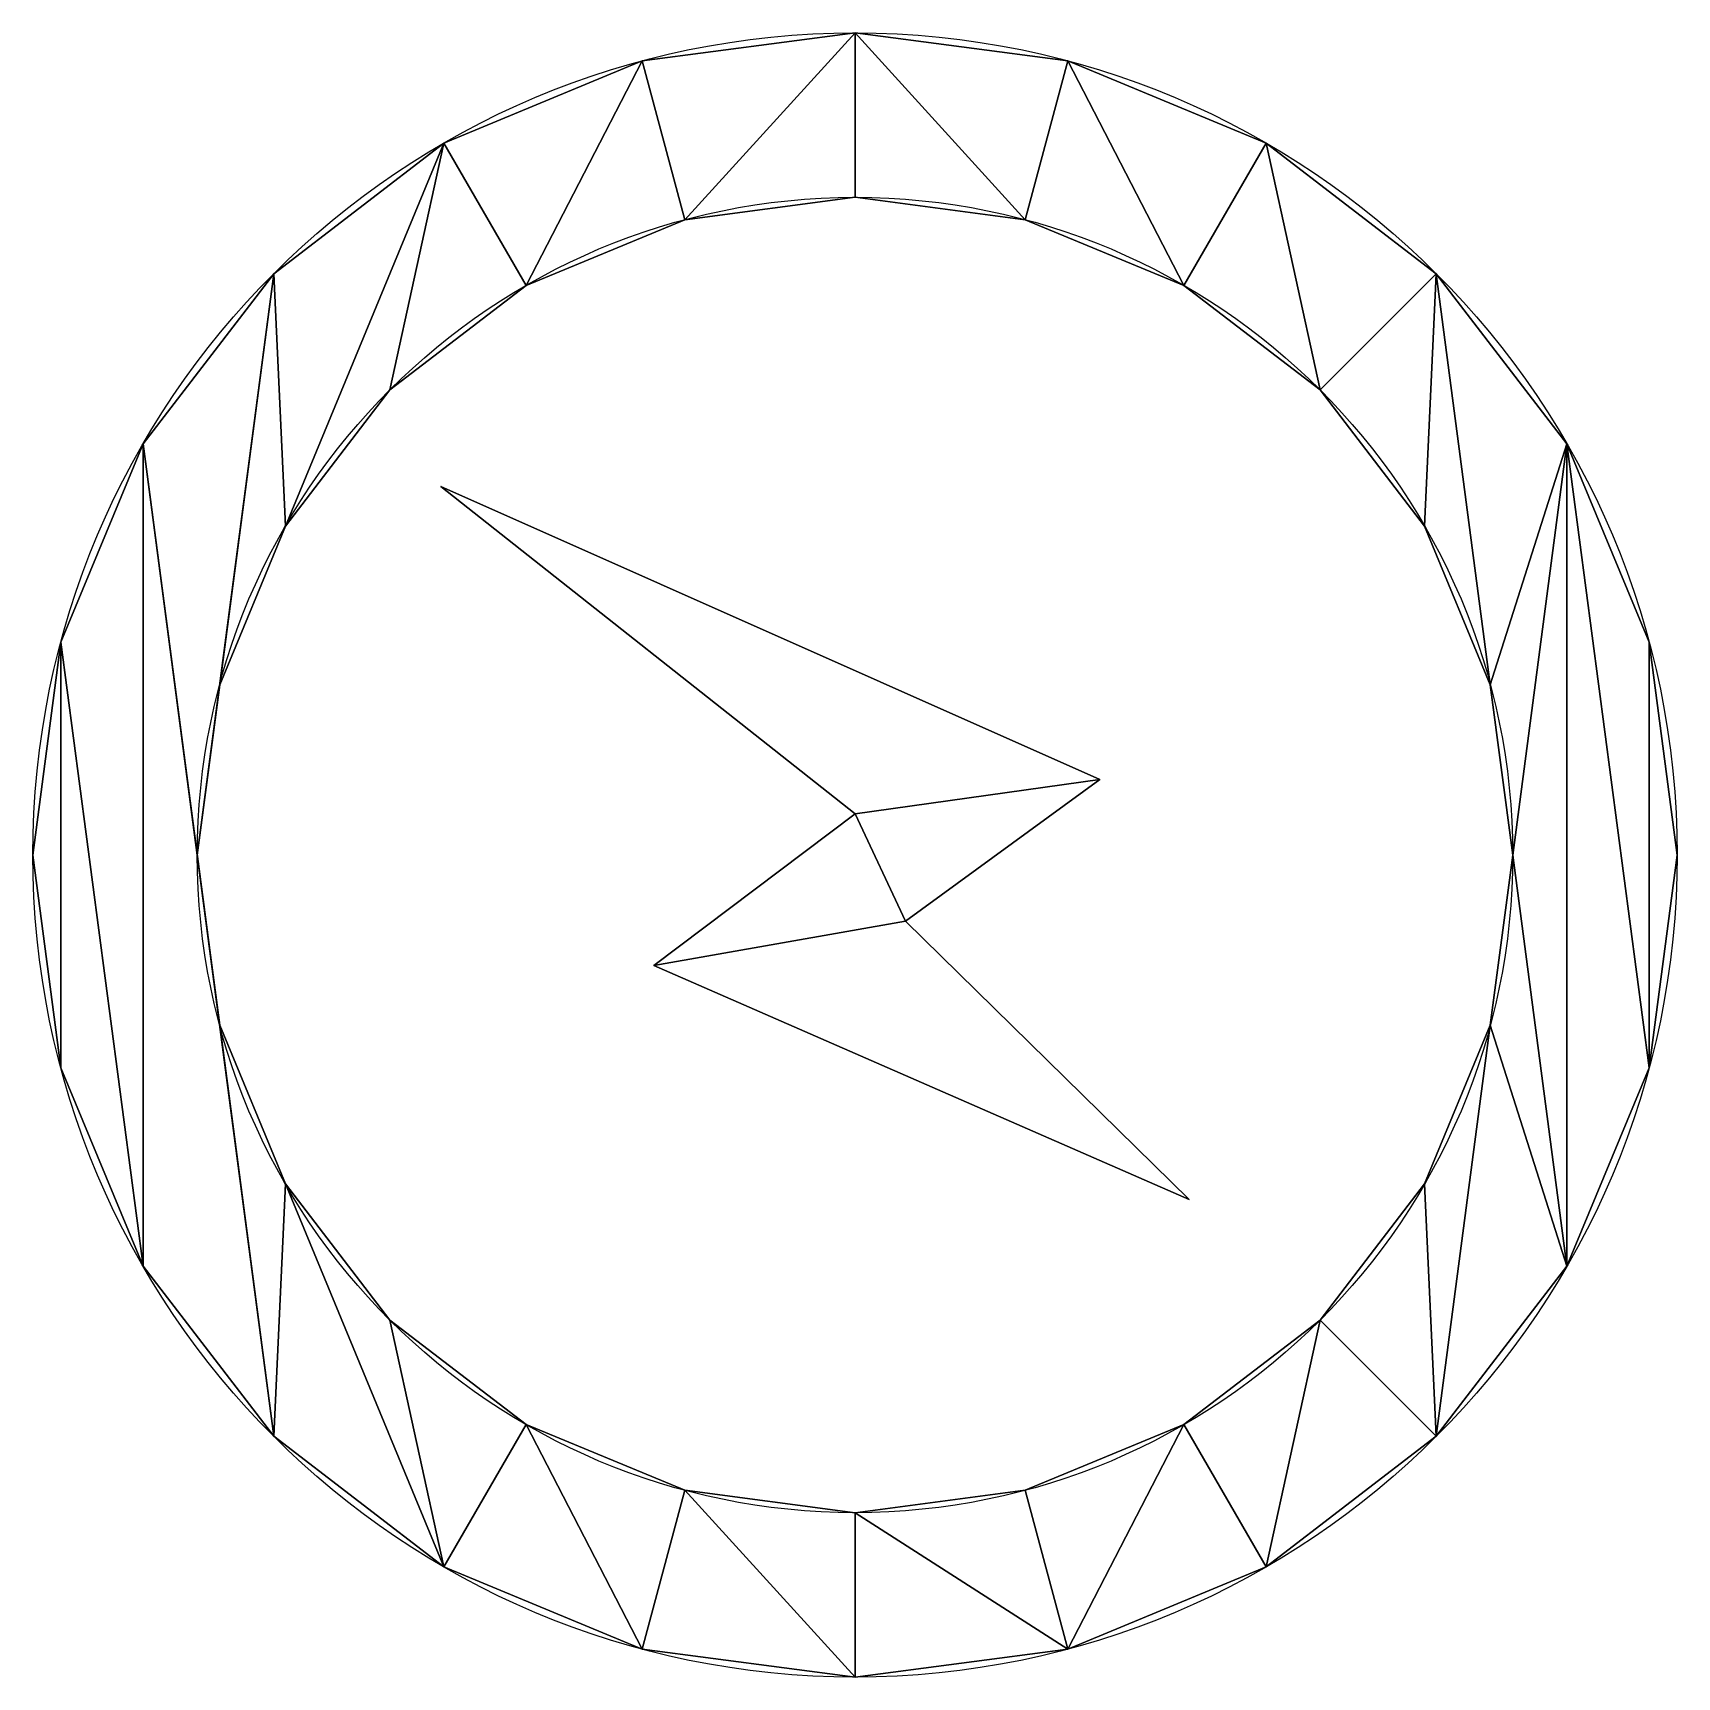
# Model space of a CAD drawing. Extents: x -2 to 2, y -2 to 2.
import ezdxf

# ---------------------------------------------------------------- set-up
doc = ezdxf.new("R2010")
doc.units = 0
doc.layers.get('0').update_dxf_attribs({"color": 13, "linetype": 'CONTINUOUS'})

msp = doc.modelspace()

# ---------------------------------------------------------------- linework, layer by layer
for p, q in [((0, 2), (0, 2, 0.3)), ((-0.5176, 1.9319), (-0.5176, 1.9319, 0.3)), ((0.5176, 1.9319), (0.5176, 1.9319, 0.3)), ((-1, 1.7321), (-1, 1.7321, 0.3)), ((1, 1.7321), (1, 1.7321, 0.3)), ((0, 1.6), (0, 1.6, 0.3)), ((-0.4141, 1.5455), (-0.4141, 1.5455, 0.3)), ((0.4141, 1.5455), (0.4141, 1.5455, 0.3)), ((-1.4142, 1.4142), (-1.4142, 1.4142, 0.3)), ((1.4142, 1.4142), (1.4142, 1.4142, 0.3)), ((-0.8, 1.3856), (-0.8, 1.3856, 0.3)), ((0.8, 1.3856), (0.8, 1.3856, 0.3)), ((-1.1314, 1.1314), (-1.1314, 1.1314, 0.3)), ((1.1314, 1.1314), (1.1314, 1.1314, 0.3)), ((-1.7321, 1), (-1.7321, 1, 0.3)), ((1.7321, 1), (1.7321, 1, 0.3)), ((0.596, 0.1833), (-1.0072, 0.8966)), ((-1.0072, 0.8966), (0, 0.1)), ((0.596, 0.1833, 0.3), (-1.0072, 0.8966, 0.3)), ((-1.0072, 0.8966, 0.3), (0, 0.1, 0.3)), ((-1.0072, 0.8966), (-1.0072, 0.8966, 0.3)), ((-1.3856, 0.8), (-1.3856, 0.8, 0.3)), ((1.3856, 0.8), (1.3856, 0.8, 0.3)), ((-1.9319, 0.5176), (-1.9319, 0.5176, 0.3)), ((1.9319, 0.5176), (1.9319, 0.5176, 0.3)), ((-1.5455, 0.4141), (-1.5455, 0.4141, 0.3)), ((1.5455, 0.4141), (1.5455, 0.4141, 0.3)), ((0.1231, -0.1609), (0.596, 0.1833)), ((0.1231, -0.1609, 0.3), (0.596, 0.1833, 0.3)), ((0.596, 0.1833), (0.596, 0.1833, 0.3)), ((0, 0.1), (-0.4896, -0.2685)), ((0, 0.1, 0.3), (-0.4896, -0.2685, 0.3)), ((0, 0.1), (0, 0.1, 0.3)), ((-2, 0), (-2, 0, 0.3)), ((-1.6, 0), (-1.6, 0, 0.3)), ((1.6, 0), (1.6, 0, 0.3)), ((2, 0), (2, 0, 0.3)), ((0.8129, -0.8377), (0.1231, -0.1609)), ((0.8129, -0.8377, 0.3), (0.1231, -0.1609, 0.3)), ((0.1231, -0.1609), (0.1231, -0.1609, 0.3)), ((-0.4896, -0.2685), (0.8129, -0.8377)), ((-0.4896, -0.2685, 0.3), (0.8129, -0.8377, 0.3)), ((-0.4896, -0.2685), (-0.4896, -0.2685, 0.3)), ((-1.5455, -0.4141), (-1.5455, -0.4141, 0.3)), ((1.5455, -0.4141), (1.5455, -0.4141, 0.3)), ((-1.9319, -0.5176), (-1.9319, -0.5176, 0.3)), ((1.9319, -0.5176), (1.9319, -0.5176, 0.3)), ((-1.3856, -0.8), (-1.3856, -0.8, 0.3)), ((0.8129, -0.8377), (0.8129, -0.8377, 0.3)), ((1.3856, -0.8), (1.3856, -0.8, 0.3)), ((-1.7321, -1), (-1.7321, -1, 0.3)), ((1.7321, -1), (1.7321, -1, 0.3)), ((-1.1314, -1.1314), (-1.1314, -1.1314, 0.3)), ((1.1314, -1.1314), (1.1314, -1.1314, 0.3)), ((-0.8, -1.3856), (-0.8, -1.3856, 0.3)), ((0.8, -1.3856), (0.8, -1.3856, 0.3)), ((-1.4142, -1.4142), (-1.4142, -1.4142, 0.3)), ((1.4142, -1.4142), (1.4142, -1.4142, 0.3)), ((-0.4141, -1.5455), (-0.4141, -1.5455, 0.3)), ((0.4141, -1.5455), (0.4141, -1.5455, 0.3)), ((0, -1.6), (0, -1.6, 0.3)), ((-1, -1.7321), (-1, -1.7321, 0.3)), ((1, -1.7321), (1, -1.7321, 0.3)), ((-0.5176, -1.9319), (-0.5176, -1.9319, 0.3)), ((0.5176, -1.9319), (0.5176, -1.9319, 0.3)), ((0, -2), (0, -2, 0.3))]:
    msp.add_line(p, q)
for centre, radius in [((0, 0), 2), ((0, 0, 0.3), 2), ((0, 0), 1.6), ((0, 0, 0.3), 1.6)]:
    msp.add_circle(centre, radius)

# ---------------------------------------------------------------- meshes
mesh = msp.add_polyface()
corners = [(-1.4142, 1.4142), (-1.6, 0), (-1.7321, 1), (-1.5455, 0.4141), (-1.3856, 0.8), (-1, 1.7321), (-1.1314, 1.1314), (-0.8, 1.3856), (-0.5176, 1.9319), (-0.4141, 1.5455), (0, 2), (0, 1.6), (0.4141, 1.5455), (0.5176, 1.9319), (0.8, 1.3856), (1, 1.7321), (1.1314, 1.1314), (1.4142, 1.4142), (1.3856, 0.8), (1.5455, 0.4141), (1.7321, 1), (1.6, 0), (1.7321, -1), (1.9319, -0.5176), (1.9319, 0.5176), (2, 0), (-1.9319, 0.5176), (-1.9319, -0.5176), (-2, 0), (-1.7321, -1), (-1.4142, -1.4142), (-1.5455, -0.4141), (-1.3856, -0.8), (-1, -1.7321), (-1.1314, -1.1314), (-0.8, -1.3856), (-0.5176, -1.9319), (-0.4141, -1.5455), (0, -2), (0, -1.6), (0.5176, -1.9319), (0.4141, -1.5455), (0.8, -1.3856), (1, -1.7321), (1.1314, -1.1314), (1.4142, -1.4142), (1.3856, -0.8), (1.5455, -0.4141)]
mesh.append_faces([[corners[k] for k in face] for face in [(23, 24, 25), (26, 27, 28)]], dxfattribs={"vtx0": -1})
mesh.append_faces([[corners[k] for k in face] for face in [(0, 1, 2), (1, 0, 3), (3, 0, 4), (4, 5, 6), (6, 5, 7), (7, 8, 9), (9, 10, 11), (11, 10, 12), (12, 13, 14), (14, 15, 16), (16, 17, 18), (18, 17, 19), (19, 20, 21), (22, 20, 23), (27, 26, 29), (29, 2, 30), (30, 32, 33), (33, 35, 36), (36, 37, 38), (38, 39, 40), (40, 42, 43), (43, 44, 45), (45, 47, 22)]], dxfattribs={"vtx0": -1, "vtx1": -1})
mesh.append_faces([[corners[k] for k in face] for face in [(21, 20, 22), (30, 2, 1)]], dxfattribs={"vtx0": -1, "vtx1": -1, "vtx2": -1})
mesh.append_faces([[corners[k] for k in face] for face in [(4, 0, 5), (7, 5, 8), (9, 8, 10), (12, 10, 13), (14, 13, 15), (16, 15, 17), (19, 17, 20), (23, 20, 24), (29, 26, 2), (30, 1, 31), (30, 31, 32), (33, 32, 34), (33, 34, 35), (36, 35, 37), (38, 37, 39), (40, 39, 41), (40, 41, 42), (43, 42, 44), (45, 44, 46), (45, 46, 47), (22, 47, 21)]], dxfattribs={"vtx0": -1, "vtx2": -1})
mesh = msp.add_polyface()
corners = [(-1.9319, -0.5176, 0.3), (-1.9319, 0.5176, 0.3), (-2, 0, 0.3), (-1.7321, -1, 0.3), (-1.7321, 1, 0.3), (-1.4142, -1.4142, 0.3), (-1.6, 0, 0.3), (-1.5455, -0.4141, 0.3), (-1.3856, -0.8, 0.3), (-1, -1.7321, 0.3), (-1.1314, -1.1314, 0.3), (-0.8, -1.3856, 0.3), (-0.5176, -1.9319, 0.3), (-0.4141, -1.5455, 0.3), (0, -2, 0.3), (0, -1.6, 0.3), (0.5176, -1.9319, 0.3), (0.4141, -1.5455, 0.3), (0.8, -1.3856, 0.3), (1, -1.7321, 0.3), (1.1314, -1.1314, 0.3), (1.4142, -1.4142, 0.3), (1.3856, -0.8, 0.3), (1.5455, -0.4141, 0.3), (1.7321, -1, 0.3), (1.6, 0, 0.3), (-1.4142, 1.4142, 0.3), (-1.5455, 0.4141, 0.3), (-1.3856, 0.8, 0.3), (-1, 1.7321, 0.3), (-1.1314, 1.1314, 0.3), (-0.8, 1.3856, 0.3), (-0.5176, 1.9319, 0.3), (-0.4141, 1.5455, 0.3), (0, 2, 0.3), (0, 1.6, 0.3), (0.4141, 1.5455, 0.3), (0.5176, 1.9319, 0.3), (0.8, 1.3856, 0.3), (1, 1.7321, 0.3), (1.1314, 1.1314, 0.3), (1.4142, 1.4142, 0.3), (1.3856, 0.8, 0.3), (1.5455, 0.4141, 0.3), (1.7321, 1, 0.3), (1.9319, -0.5176, 0.3), (1.9319, 0.5176, 0.3), (2, 0, 0.3)]
mesh.append_faces([[corners[k] for k in face] for face in [(0, 1, 2), (46, 45, 47)]], dxfattribs={"vtx0": -1})
mesh.append_faces([[corners[k] for k in face] for face in [(1, 3, 4), (6, 5, 7), (7, 5, 8), (8, 9, 10), (10, 9, 11), (11, 12, 13), (13, 14, 15), (15, 16, 17), (17, 16, 18), (18, 19, 20), (20, 21, 22), (22, 21, 23), (23, 24, 25), (26, 28, 29), (29, 31, 32), (32, 33, 34), (34, 36, 37), (37, 38, 39), (39, 40, 41), (41, 43, 44), (44, 45, 46)]], dxfattribs={"vtx0": -1, "vtx1": -1})
mesh.append_faces([[corners[k] for k in face] for face in [(4, 5, 6), (44, 25, 24)]], dxfattribs={"vtx0": -1, "vtx1": -1, "vtx2": -1})
mesh.append_faces([[corners[k] for k in face] for face in [(1, 0, 3), (4, 3, 5), (8, 5, 9), (11, 9, 12), (13, 12, 14), (15, 14, 16), (18, 16, 19), (20, 19, 21), (23, 21, 24), (6, 26, 4), (26, 6, 27), (26, 27, 28), (29, 28, 30), (29, 30, 31), (32, 31, 33), (34, 33, 35), (34, 35, 36), (37, 36, 38), (39, 38, 40), (41, 40, 42), (41, 42, 43), (44, 43, 25), (44, 24, 45)]], dxfattribs={"vtx0": -1, "vtx2": -1})
mesh = msp.add_polyface()
corners = [(-0.5176, 1.9319, 0.3), (0, 2), (-0.5176, 1.9319), (0, 2, 0.3)]
mesh.append_faces([[corners[k] for k in face] for face in [(0, 1, 2), (1, 0, 3)]], dxfattribs={"vtx0": -1})
mesh = msp.add_polyface()
corners = [(0, 2, 0.3), (0.5176, 1.9319), (0, 2), (0.5176, 1.9319, 0.3)]
mesh.append_faces([[corners[k] for k in face] for face in [(0, 1, 2), (1, 0, 3)]], dxfattribs={"vtx0": -1})
mesh = msp.add_polyface()
corners = [(-1, 1.7321, 0.3), (-0.5176, 1.9319), (-1, 1.7321), (-0.5176, 1.9319, 0.3)]
mesh.append_faces([[corners[k] for k in face] for face in [(0, 1, 2), (1, 0, 3)]], dxfattribs={"vtx0": -1})
mesh = msp.add_polyface()
corners = [(0.5176, 1.9319, 0.3), (1, 1.7321), (0.5176, 1.9319), (1, 1.7321, 0.3)]
mesh.append_faces([[corners[k] for k in face] for face in [(0, 1, 2), (1, 0, 3)]], dxfattribs={"vtx0": -1})
mesh = msp.add_polyface()
corners = [(-1.4142, 1.4142, 0.3), (-1, 1.7321), (-1.4142, 1.4142), (-1, 1.7321, 0.3)]
mesh.append_faces([[corners[k] for k in face] for face in [(0, 1, 2), (1, 0, 3)]], dxfattribs={"vtx0": -1})
mesh = msp.add_polyface()
corners = [(1, 1.7321, 0.3), (1.4142, 1.4142), (1, 1.7321), (1.4142, 1.4142, 0.3)]
mesh.append_faces([[corners[k] for k in face] for face in [(0, 1, 2), (1, 0, 3)]], dxfattribs={"vtx0": -1})
mesh = msp.add_polyface()
corners = [(0, 1.6, 0.3), (-0.4141, 1.5455), (0, 1.6), (-0.4141, 1.5455, 0.3)]
mesh.append_faces([[corners[k] for k in face] for face in [(0, 1, 2), (1, 0, 3)]], dxfattribs={"vtx0": -1})
mesh = msp.add_polyface()
corners = [(0.4141, 1.5455, 0.3), (0, 1.6), (0.4141, 1.5455), (0, 1.6, 0.3)]
mesh.append_faces([[corners[k] for k in face] for face in [(0, 1, 2), (1, 0, 3)]], dxfattribs={"vtx0": -1})
mesh = msp.add_polyface()
corners = [(-0.4141, 1.5455, 0.3), (-0.8, 1.3856), (-0.4141, 1.5455), (-0.8, 1.3856, 0.3)]
mesh.append_faces([[corners[k] for k in face] for face in [(0, 1, 2), (1, 0, 3)]], dxfattribs={"vtx0": -1})
mesh = msp.add_polyface()
corners = [(0.8, 1.3856, 0.3), (0.4141, 1.5455), (0.8, 1.3856), (0.4141, 1.5455, 0.3)]
mesh.append_faces([[corners[k] for k in face] for face in [(0, 1, 2), (1, 0, 3)]], dxfattribs={"vtx0": -1})
mesh = msp.add_polyface()
corners = [(-1.4142, 1.4142, 0.3), (-1.7321, 1), (-1.7321, 1, 0.3), (-1.4142, 1.4142)]
mesh.append_faces([[corners[k] for k in face] for face in [(0, 1, 2), (1, 0, 3)]], dxfattribs={"vtx0": -1})
mesh = msp.add_polyface()
corners = [(1.4142, 1.4142), (1.7321, 1, 0.3), (1.7321, 1), (1.4142, 1.4142, 0.3)]
mesh.append_faces([[corners[k] for k in face] for face in [(0, 1, 2), (1, 0, 3)]], dxfattribs={"vtx0": -1})
mesh = msp.add_polyface()
corners = [(-0.8, 1.3856, 0.3), (-1.1314, 1.1314), (-0.8, 1.3856), (-1.1314, 1.1314, 0.3)]
mesh.append_faces([[corners[k] for k in face] for face in [(0, 1, 2), (1, 0, 3)]], dxfattribs={"vtx0": -1})
mesh = msp.add_polyface()
corners = [(1.1314, 1.1314, 0.3), (0.8, 1.3856), (1.1314, 1.1314), (0.8, 1.3856, 0.3)]
mesh.append_faces([[corners[k] for k in face] for face in [(0, 1, 2), (1, 0, 3)]], dxfattribs={"vtx0": -1})
mesh = msp.add_polyface()
corners = [(-1.1314, 1.1314), (-1.3856, 0.8, 0.3), (-1.3856, 0.8), (-1.1314, 1.1314, 0.3)]
mesh.append_faces([[corners[k] for k in face] for face in [(0, 1, 2), (1, 0, 3)]], dxfattribs={"vtx0": -1})
mesh = msp.add_polyface()
corners = [(1.1314, 1.1314, 0.3), (1.3856, 0.8), (1.3856, 0.8, 0.3), (1.1314, 1.1314)]
mesh.append_faces([[corners[k] for k in face] for face in [(0, 1, 2), (1, 0, 3)]], dxfattribs={"vtx0": -1})
mesh = msp.add_polyface()
corners = [(-1.7321, 1, 0.3), (-1.9319, 0.5176), (-1.9319, 0.5176, 0.3), (-1.7321, 1)]
mesh.append_faces([[corners[k] for k in face] for face in [(0, 1, 2), (1, 0, 3)]], dxfattribs={"vtx0": -1})
mesh = msp.add_polyface()
corners = [(1.7321, 1), (1.9319, 0.5176, 0.3), (1.9319, 0.5176), (1.7321, 1, 0.3)]
mesh.append_faces([[corners[k] for k in face] for face in [(0, 1, 2), (1, 0, 3)]], dxfattribs={"vtx0": -1})
mesh = msp.add_polyface()
corners = [(-0.4896, -0.2685, 0.3), (0.1231, -0.1609, 0.3), (0, 0.1, 0.3), (0.8129, -0.8377, 0.3), (0.596, 0.1833, 0.3), (-1.0072, 0.8966, 0.3)]
mesh.append_faces([[corners[k] for k in face] for face in [(1, 0, 3), (2, 4, 5)]], dxfattribs={"vtx0": -1})
mesh.append_faces([[corners[k] for k in face] for face in [(0, 1, 2), (4, 2, 1)]], dxfattribs={"vtx0": -1, "vtx1": -1})
mesh = msp.add_polyface()
corners = [(-1.0072, 0.8966, 0.3), (0.596, 0.1833), (-1.0072, 0.8966), (0.596, 0.1833, 0.3)]
mesh.append_faces([[corners[k] for k in face] for face in [(0, 1, 2), (1, 0, 3)]], dxfattribs={"vtx0": -1})
mesh = msp.add_polyface()
corners = [(0, 0.1, 0.3), (-1.0072, 0.8966), (0, 0.1), (-1.0072, 0.8966, 0.3)]
mesh.append_faces([[corners[k] for k in face] for face in [(0, 1, 2), (1, 0, 3)]], dxfattribs={"vtx0": -1})
mesh = msp.add_polyface()
corners = [(0.596, 0.1833), (0, 0.1), (-1.0072, 0.8966), (0.1231, -0.1609), (-0.4896, -0.2685), (0.8129, -0.8377)]
mesh.append_faces([[corners[k] for k in face] for face in [(0, 1, 2), (4, 3, 5)]], dxfattribs={"vtx0": -1})
mesh.append_faces([[corners[k] for k in face] for face in [(1, 0, 3), (3, 4, 1)]], dxfattribs={"vtx0": -1, "vtx2": -1})
mesh = msp.add_polyface()
corners = [(-1.3856, 0.8), (-1.5455, 0.4141, 0.3), (-1.5455, 0.4141), (-1.3856, 0.8, 0.3)]
mesh.append_faces([[corners[k] for k in face] for face in [(0, 1, 2), (1, 0, 3)]], dxfattribs={"vtx0": -1})
mesh = msp.add_polyface()
corners = [(1.3856, 0.8, 0.3), (1.5455, 0.4141), (1.5455, 0.4141, 0.3), (1.3856, 0.8)]
mesh.append_faces([[corners[k] for k in face] for face in [(0, 1, 2), (1, 0, 3)]], dxfattribs={"vtx0": -1})
mesh = msp.add_polyface()
corners = [(-1.9319, 0.5176, 0.3), (-2, 0), (-2, 0, 0.3), (-1.9319, 0.5176)]
mesh.append_faces([[corners[k] for k in face] for face in [(0, 1, 2), (1, 0, 3)]], dxfattribs={"vtx0": -1})
mesh = msp.add_polyface()
corners = [(1.9319, 0.5176), (2, 0, 0.3), (2, 0), (1.9319, 0.5176, 0.3)]
mesh.append_faces([[corners[k] for k in face] for face in [(0, 1, 2), (1, 0, 3)]], dxfattribs={"vtx0": -1})
mesh = msp.add_polyface()
corners = [(-1.5455, 0.4141), (-1.6, 0, 0.3), (-1.6, 0), (-1.5455, 0.4141, 0.3)]
mesh.append_faces([[corners[k] for k in face] for face in [(0, 1, 2), (1, 0, 3)]], dxfattribs={"vtx0": -1})
mesh = msp.add_polyface()
corners = [(1.5455, 0.4141, 0.3), (1.6, 0), (1.6, 0, 0.3), (1.5455, 0.4141)]
mesh.append_faces([[corners[k] for k in face] for face in [(0, 1, 2), (1, 0, 3)]], dxfattribs={"vtx0": -1})
mesh = msp.add_polyface()
corners = [(0.596, 0.1833, 0.3), (0.1231, -0.1609), (0.596, 0.1833), (0.1231, -0.1609, 0.3)]
mesh.append_faces([[corners[k] for k in face] for face in [(0, 1, 2), (1, 0, 3)]], dxfattribs={"vtx0": -1})
mesh = msp.add_polyface()
corners = [(-0.4896, -0.2685, 0.3), (0, 0.1), (-0.4896, -0.2685), (0, 0.1, 0.3)]
mesh.append_faces([[corners[k] for k in face] for face in [(0, 1, 2), (1, 0, 3)]], dxfattribs={"vtx0": -1})
mesh = msp.add_polyface()
corners = [(-2, 0, 0.3), (-1.9319, -0.5176), (-1.9319, -0.5176, 0.3), (-2, 0)]
mesh.append_faces([[corners[k] for k in face] for face in [(0, 1, 2), (1, 0, 3)]], dxfattribs={"vtx0": -1})
mesh = msp.add_polyface()
corners = [(-1.6, 0), (-1.5455, -0.4141, 0.3), (-1.5455, -0.4141), (-1.6, 0, 0.3)]
mesh.append_faces([[corners[k] for k in face] for face in [(0, 1, 2), (1, 0, 3)]], dxfattribs={"vtx0": -1})
mesh = msp.add_polyface()
corners = [(1.6, 0, 0.3), (1.5455, -0.4141), (1.5455, -0.4141, 0.3), (1.6, 0)]
mesh.append_faces([[corners[k] for k in face] for face in [(0, 1, 2), (1, 0, 3)]], dxfattribs={"vtx0": -1})
mesh = msp.add_polyface()
corners = [(2, 0), (1.9319, -0.5176, 0.3), (1.9319, -0.5176), (2, 0, 0.3)]
mesh.append_faces([[corners[k] for k in face] for face in [(0, 1, 2), (1, 0, 3)]], dxfattribs={"vtx0": -1})
mesh = msp.add_polyface()
corners = [(0.1231, -0.1609, 0.3), (0.8129, -0.8377), (0.1231, -0.1609), (0.8129, -0.8377, 0.3)]
mesh.append_faces([[corners[k] for k in face] for face in [(0, 1, 2), (1, 0, 3)]], dxfattribs={"vtx0": -1})
mesh = msp.add_polyface()
corners = [(0.8129, -0.8377, 0.3), (-0.4896, -0.2685), (0.8129, -0.8377), (-0.4896, -0.2685, 0.3)]
mesh.append_faces([[corners[k] for k in face] for face in [(0, 1, 2), (1, 0, 3)]], dxfattribs={"vtx0": -1})
mesh = msp.add_polyface()
corners = [(-1.5455, -0.4141), (-1.3856, -0.8, 0.3), (-1.3856, -0.8), (-1.5455, -0.4141, 0.3)]
mesh.append_faces([[corners[k] for k in face] for face in [(0, 1, 2), (1, 0, 3)]], dxfattribs={"vtx0": -1})
mesh = msp.add_polyface()
corners = [(1.5455, -0.4141, 0.3), (1.3856, -0.8), (1.3856, -0.8, 0.3), (1.5455, -0.4141)]
mesh.append_faces([[corners[k] for k in face] for face in [(0, 1, 2), (1, 0, 3)]], dxfattribs={"vtx0": -1})
mesh = msp.add_polyface()
corners = [(-1.9319, -0.5176, 0.3), (-1.7321, -1), (-1.7321, -1, 0.3), (-1.9319, -0.5176)]
mesh.append_faces([[corners[k] for k in face] for face in [(0, 1, 2), (1, 0, 3)]], dxfattribs={"vtx0": -1})
mesh = msp.add_polyface()
corners = [(1.9319, -0.5176), (1.7321, -1, 0.3), (1.7321, -1), (1.9319, -0.5176, 0.3)]
mesh.append_faces([[corners[k] for k in face] for face in [(0, 1, 2), (1, 0, 3)]], dxfattribs={"vtx0": -1})
mesh = msp.add_polyface()
corners = [(-1.3856, -0.8), (-1.1314, -1.1314, 0.3), (-1.1314, -1.1314), (-1.3856, -0.8, 0.3)]
mesh.append_faces([[corners[k] for k in face] for face in [(0, 1, 2), (1, 0, 3)]], dxfattribs={"vtx0": -1})
mesh = msp.add_polyface()
corners = [(1.3856, -0.8, 0.3), (1.1314, -1.1314), (1.1314, -1.1314, 0.3), (1.3856, -0.8)]
mesh.append_faces([[corners[k] for k in face] for face in [(0, 1, 2), (1, 0, 3)]], dxfattribs={"vtx0": -1})
mesh = msp.add_polyface()
corners = [(-1.7321, -1, 0.3), (-1.4142, -1.4142), (-1.4142, -1.4142, 0.3), (-1.7321, -1)]
mesh.append_faces([[corners[k] for k in face] for face in [(0, 1, 2), (1, 0, 3)]], dxfattribs={"vtx0": -1})
mesh = msp.add_polyface()
corners = [(1.7321, -1), (1.4142, -1.4142, 0.3), (1.4142, -1.4142), (1.7321, -1, 0.3)]
mesh.append_faces([[corners[k] for k in face] for face in [(0, 1, 2), (1, 0, 3)]], dxfattribs={"vtx0": -1})
mesh = msp.add_polyface()
corners = [(-1.1314, -1.1314, 0.3), (-0.8, -1.3856), (-1.1314, -1.1314), (-0.8, -1.3856, 0.3)]
mesh.append_faces([[corners[k] for k in face] for face in [(0, 1, 2), (1, 0, 3)]], dxfattribs={"vtx0": -1})
mesh = msp.add_polyface()
corners = [(0.8, -1.3856, 0.3), (1.1314, -1.1314), (0.8, -1.3856), (1.1314, -1.1314, 0.3)]
mesh.append_faces([[corners[k] for k in face] for face in [(0, 1, 2), (1, 0, 3)]], dxfattribs={"vtx0": -1})
mesh = msp.add_polyface()
corners = [(-0.8, -1.3856, 0.3), (-0.4141, -1.5455), (-0.8, -1.3856), (-0.4141, -1.5455, 0.3)]
mesh.append_faces([[corners[k] for k in face] for face in [(0, 1, 2), (1, 0, 3)]], dxfattribs={"vtx0": -1})
mesh = msp.add_polyface()
corners = [(0.4141, -1.5455, 0.3), (0.8, -1.3856), (0.4141, -1.5455), (0.8, -1.3856, 0.3)]
mesh.append_faces([[corners[k] for k in face] for face in [(0, 1, 2), (1, 0, 3)]], dxfattribs={"vtx0": -1})
mesh = msp.add_polyface()
corners = [(-1, -1.7321, 0.3), (-1.4142, -1.4142), (-1, -1.7321), (-1.4142, -1.4142, 0.3)]
mesh.append_faces([[corners[k] for k in face] for face in [(0, 1, 2), (1, 0, 3)]], dxfattribs={"vtx0": -1})
mesh = msp.add_polyface()
corners = [(1.4142, -1.4142, 0.3), (1, -1.7321), (1.4142, -1.4142), (1, -1.7321, 0.3)]
mesh.append_faces([[corners[k] for k in face] for face in [(0, 1, 2), (1, 0, 3)]], dxfattribs={"vtx0": -1})
mesh = msp.add_polyface()
corners = [(-0.4141, -1.5455, 0.3), (0, -1.6), (-0.4141, -1.5455), (0, -1.6, 0.3)]
mesh.append_faces([[corners[k] for k in face] for face in [(0, 1, 2), (1, 0, 3)]], dxfattribs={"vtx0": -1})
mesh = msp.add_polyface()
corners = [(0, -1.6, 0.3), (0.4141, -1.5455), (0, -1.6), (0.4141, -1.5455, 0.3)]
mesh.append_faces([[corners[k] for k in face] for face in [(0, 1, 2), (1, 0, 3)]], dxfattribs={"vtx0": -1})
mesh = msp.add_polyface()
corners = [(-0.5176, -1.9319, 0.3), (-1, -1.7321), (-0.5176, -1.9319), (-1, -1.7321, 0.3)]
mesh.append_faces([[corners[k] for k in face] for face in [(0, 1, 2), (1, 0, 3)]], dxfattribs={"vtx0": -1})
mesh = msp.add_polyface()
corners = [(1, -1.7321, 0.3), (0.5176, -1.9319), (1, -1.7321), (0.5176, -1.9319, 0.3)]
mesh.append_faces([[corners[k] for k in face] for face in [(0, 1, 2), (1, 0, 3)]], dxfattribs={"vtx0": -1})
mesh = msp.add_polyface()
corners = [(0, -2, 0.3), (-0.5176, -1.9319), (0, -2), (-0.5176, -1.9319, 0.3)]
mesh.append_faces([[corners[k] for k in face] for face in [(0, 1, 2), (1, 0, 3)]], dxfattribs={"vtx0": -1})
mesh = msp.add_polyface()
corners = [(0.5176, -1.9319, 0.3), (0, -2), (0.5176, -1.9319), (0, -2, 0.3)]
mesh.append_faces([[corners[k] for k in face] for face in [(0, 1, 2), (1, 0, 3)]], dxfattribs={"vtx0": -1})

doc.saveas('drawing.dxf')
